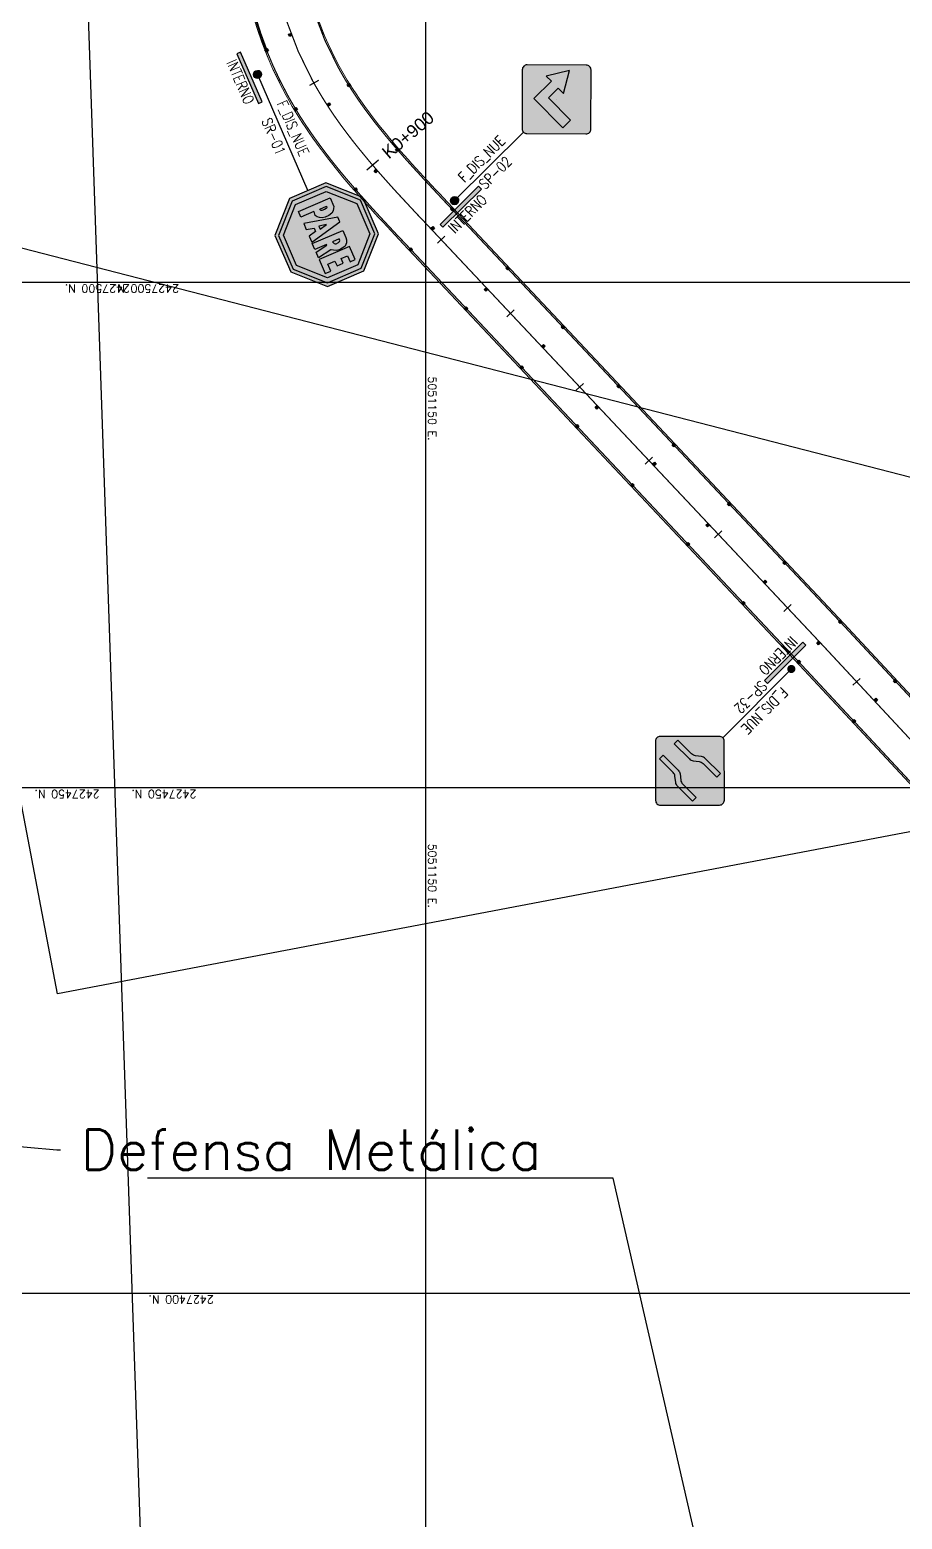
# Model space of a CAD drawing. Header units: metres. Extents: x 5050567 to 5051779, y 2427177 to 2427777.
# Drawn here: x 5051110.8 to 5051197.1, y 2427377.6 to 2427525 of the extents above; entities that cross this region are included whole.
import ezdxf
from ezdxf import colors
from ezdxf.entities.mleader import LeaderData, LeaderLine
from ezdxf.enums import TextEntityAlignment as Align
from ezdxf.math import Vec2, Vec3

# ---------------------------------------------------------------- set-up
doc = ezdxf.new("R2010")
doc.units = ezdxf.units.M
doc.linetypes.add('LCA (1m - 1m)', pattern=[2, 1, -1])
for name, color, linetype in [('C-ROAD-EJE PROYECTADO', 1, 'Continuous'), ('CVD-ALI-STA-MIN-CD', 7, 'Continuous'), ('GEN-COORD-IMPAR', 8, 'Continuous'), ('GEN-COORD-PAR', 8, 'Continuous'), ('Sen_Vert_Preventivas', 7, 'Continuous'), ('Sen_Vert_Reglamentarias', 7, 'Continuous'), ('SPI-C-ROAD-STAN-MAJR', 7, 'Continuous'), ('TACHAS', 7, 'Continuous')]:
    doc.layers.add(name, color=color, linetype=linetype)
doc.layers.add('SEN_BASE_DEM', color=7, linetype='Continuous', lineweight=13, true_color=0xffffff)
doc.styles.add('CORDENADAS', font='romans.shx')
doc.styles.add('Romans', font='romans.shx', dxfattribs={"height": 2})
doc.styles.get("Standard").update_dxf_attribs({"font": 'simplex.shx'})
doc.styles.add('TEXTO_ACCION_FASE', font='romans.shx', dxfattribs={"width": 0.8})

# ---------------------------------------------------------------- blocks, each defined once
blk = doc.blocks.new('THA')
at = {"layer": 'TACHAS'}
h = blk.add_hatch(color=50, dxfattribs=at)
h.paths.add_polyline_path([(-0.12, 0.11), (-0.12, -0.13), (0.12, -0.13), (0.12, 0.11), (0.04, 0.1), (0.04, -0.1), (-0.04, -0.1), (-0.04, 0.1)])
h.paths.add_polyline_path([(-0.04, 0.09), (-0.04, -0.01), (-0.11, -0.01), (-0.11, 0.1)], flags=16)
h.paths.add_polyline_path([(0.04, 0.09), (0.11, 0.1), (0.11, -0.01), (0.04, 0)], flags=16)
h.paths.add_polyline_path([(-0.04, -0.01), (-0.04, -0.09), (-0.11, -0.12), (-0.11, -0.01)], flags=16)
h.paths.add_polyline_path([(0.04, 0), (0.11, -0.01), (0.11, -0.12), (0.04, -0.09)], flags=16)
for color, points in [(50, [(0.04, 0.1), (0.12, 0.11), (-0.12, 0.11), (-0.04, 0.1)]), (40, [(-0.11, -0.01), (-0.04, -0.01), (-0.04, 0.09), (-0.11, 0.1)]), (40, [(0.04, 0.09), (0.04, 0), (0.04, 0), (0.11, -0.01), (0.11, 0.1)]), (40, [(-0.04, -0.01), (-0.11, -0.01), (-0.11, -0.12), (-0.04, -0.09)]), (40, [(0.04, 0), (0.04, -0.09), (0.11, -0.12), (0.11, -0.01)])]:
    blk.add_hatch(color=color, dxfattribs=at).paths.add_polyline_path(points)
blk.add_hatch(color=50, dxfattribs=at).paths.add_polyline_path([(-0.04, 0.1), (-0.04, -0.1), (0.04, -0.1), (0.04, 0.1)], flags=17)
at = {"layer": 'TACHAS', "color": 7, "lineweight": 0, "ltscale": 10}
blk.add_line((0.04, 0), (0.04, 0), dxfattribs=at)
at = {"layer": 'TACHAS', "color": 7, "true_color": 0xffffff}
blk.add_lwpolyline([(0.12, -0.13), (-0.12, -0.13), (-0.12, 0.11), (0.12, 0.11)], close=True, dxfattribs=at)
at = {"layer": 'TACHAS', "color": 18, "lineweight": 0, "true_color": 0x000000, "const_width": 0.0004}
for points in [[(-0.12, -0.13), (0.12, -0.13), (0.12, 0.11), (-0.12, 0.11)], [(0.04, 0.1), (-0.04, 0.1), (-0.04, -0.1), (0.04, -0.1)], [(0.04, -0.09), (0.11, -0.12), (0.11, -0.01), (0.04, 0)]]:
    blk.add_lwpolyline(points, close=True, dxfattribs=at)
for points in [[(-0.12, 0.11), (-0.04, 0.1)], [(-0.04, 0.09), (-0.04, -0.01), (-0.11, -0.01)], [(0.12, 0.11), (0.04, 0.1)], [(0.11, -0.01), (0.11, 0.1), (0.04, 0.09), (0.04, 0), (0.11, -0.01)], [(-0.12, -0.13), (-0.04, -0.1)], [(-0.11, -0.12), (-0.11, -0.01), (-0.04, -0.01), (-0.04, -0.09)], [(-0.11, -0.12), (-0.04, -0.09)], [(0.12, -0.13), (0.04, -0.1)]]:
    blk.add_lwpolyline(points, dxfattribs=at)
at = {"layer": 'TACHAS', "color": 18, "lineweight": 0, "true_color": 0x000000}
blk.add_lwpolyline([(-0.11, 0.1, 0.0004, 0.0004, 0), (-0.04, 0.09, 0.000182, 0.000182, 0)], format="xyseb", dxfattribs=at)
blk = doc.blocks.new('th-')
at = {"layer": 'TACHAS', "true_color": 0xffffff}
h = blk.add_hatch(color=7, dxfattribs=at)
h.dxf.hatch_style = 1
h.paths.add_polyline_path([(0, -0.12), (-0.24, -0.12), (-0.24, 0.12), (0, 0.12)])
at = {"layer": 'TACHAS'}
for points in [[(-0.01, 0.11), (-0.08, 0.1), (-0.08, 0.01), (-0.07, 0.01), (-0.01, 0)], [(-0.01, 0), (-0.08, 0.01), (-0.08, -0.08), (-0.01, -0.11)]]:
    blk.add_hatch(color=1, dxfattribs=at).paths.add_polyline_path(points)
at = {"layer": 'TACHAS', "color": 7, "lineweight": 0, "ltscale": 10}
blk.add_line((-0.08, 0.01), (-0.07, 0.01), dxfattribs=at)
at = {"layer": 'TACHAS', "color": 18, "lineweight": 30, "true_color": 0x000000}
blk.add_lwpolyline([(0, -0.12), (-0.24, -0.12), (-0.24, 0.12), (0, 0.12)], close=True, dxfattribs=at)
at = {"layer": 'TACHAS', "color": 18, "lineweight": 5, "true_color": 0x000000, "const_width": 0.0004}
for points in [[(-0.24, -0.12), (0, -0.12), (0, 0.12), (-0.24, 0.12)], [(-0.08, 0.11), (-0.15, 0.11), (-0.15, -0.08), (-0.08, -0.08)], [(-0.08, -0.08), (-0.01, -0.11), (-0.01, 0), (-0.08, 0.01)]]:
    blk.add_lwpolyline(points, close=True, dxfattribs=at)
at = {"layer": 'TACHAS', "color": 18, "lineweight": 5, "true_color": 0x000000}
for points, const_width in [([(-0.24, 0.12), (-0.15, 0.11)], 0.0004), ([(-0.23, 0.11), (-0.23, 0)], 0.000182), ([(-0.16, 0.1), (-0.16, 0), (-0.23, 0)], 0.0004), ([(0, 0.12), (-0.08, 0.11)], 0.0004), ([(-0.01, 0), (-0.01, 0.11), (-0.08, 0.1), (-0.08, 0.01), (-0.01, 0)], 0.0004), ([(-0.23, -0.11), (-0.23, 0), (-0.16, 0), (-0.16, -0.08)], 0.0004), ([(-0.23, -0.11), (-0.16, -0.08)], 0.0004), ([(0, -0.12), (-0.08, -0.08)], 0.0004)]:
    blk.add_lwpolyline(points, dxfattribs=dict(at, const_width=const_width))
for points in [[(-0.23, 0.11, 0.0004, 0.0004, 0), (-0.16, 0.1, 0.000182, 0.000182, 0)], [(-0.24, -0.12, 0.0004, 0.0004, 0), (-0.15, -0.08, 0.000182, 0.000182, 0)]]:
    blk.add_lwpolyline(points, format="xyseb", dxfattribs=at)
blk = doc.blocks.new('*U84')
h = blk.add_hatch(color=40)
edge = h.paths.add_edge_path()
edge.add_line((18.19, -5.59), (23.35, -0.42))
edge.add_arc((22.92, 0), 0.6, 315, 405)
edge.add_line((23.35, 0.42), (18.19, 5.59))
edge.add_arc((17.76, 5.16), 0.6, 45, 135)
edge.add_line((17.34, 5.59), (12.18, 0.42))
edge.add_arc((12.6, 0), 0.6, 135, 225)
edge.add_line((12.18, -0.42), (17.34, -5.59))
edge.add_arc((17.76, -5.16), 0.6, 225, 315)
at = {"true_color": 0x000000}
h = blk.add_hatch(color=18, dxfattribs=at)
edge = h.paths.add_edge_path()
edge.add_line((18.08, -5.48), (23.24, -0.32))
edge.add_arc((22.92, 0), 0.45, 315, 405)
edge.add_line((23.24, 0.32), (18.08, 5.48))
edge.add_arc((17.76, 5.16), 0.45, 45, 135)
edge.add_line((17.44, 5.48), (12.28, 0.32))
edge.add_arc((12.6, 0), 0.45, 135, 225)
edge.add_line((12.28, -0.32), (17.44, -5.48))
edge.add_arc((17.76, -5.16), 0.45, 225, 315)
edge = h.paths.add_edge_path(flags=16)
edge.add_line((17.97, -5.37), (23.14, -0.21))
edge.add_arc((22.92, 0), 0.3, 315, 405)
edge.add_line((23.14, 0.21), (17.97, 5.37))
edge.add_arc((17.76, 5.16), 0.3, 45, 135)
edge.add_line((17.55, 5.37), (12.39, 0.21))
edge.add_arc((12.6, 0), 0.3, 135, 225)
edge.add_line((12.39, -0.21), (17.55, -5.37))
edge.add_arc((17.76, -5.16), 0.3, 225, 315)
blk.add_hatch(color=18, dxfattribs=at).paths.add_polyline_path([(21.39, 1.41), (18.9, 2.94), (18.9, 2.05), (15.86, 2.05), (15.86, -3.04), (17.18, -3.04), (17.18, 0.85), (18.9, 0.85), (18.9, -0.08)])
h = blk.add_hatch(color=250)
edge = h.paths.add_edge_path()
edge.add_ellipse((0, 0), major_axis=(-0.358, 0.358), ratio=1, start_angle=225, end_angle=225)
blk.add_hatch(color=250).paths.add_polyline_path([(3.35, -0.83), (-3.35, -0.83), (-3.35, -1.33), (3.35, -1.33)])
at = {"color": 18, "true_color": 0x000000}
blk.add_line((17.76, 0), (17.76, 0), dxfattribs=at)
at = {"color": 18, "linetype": 'Continuous', "lineweight": -3, "true_color": 0x000000}
blk.add_lwpolyline([(17.34, -5.59, 0.414214), (18.19, -5.59), (23.35, -0.42, 0.414214), (23.35, 0.42), (18.19, 5.59, 0.414214), (17.34, 5.59), (12.18, 0.42, 0.414214), (12.18, -0.42)], format="xyb", close=True, dxfattribs=at)
at = {"color": 18, "true_color": 0x000000}
blk.add_lwpolyline([(21.39, 1.41), (18.9, 2.94), (18.9, 2.05), (15.86, 2.05), (15.86, -3.04), (17.18, -3.04), (17.18, 0.85), (18.9, 0.85), (18.9, -0.08)], close=True, dxfattribs=at)
at = {"color": 250}
blk.add_lwpolyline([(-3.35, -0.83), (-3.35, -1.33), (3.35, -1.33), (3.35, -0.83)], close=True, dxfattribs=at)
blk.add_lwpolyline([(0, 0), (12, 0)], dxfattribs=at)
blk.add_ellipse((0, 0), major_axis=(-0.358, 0.358), ratio=1, start_param=3.926991, end_param=10.210176, dxfattribs=at)
at = {"style": 'TEXTO_ACCION_FASE', "width": 0.8}
blk.add_text('SP-02', height=1.3, dxfattribs=at).set_placement((6, -1.1), align=Align.MIDDLE_CENTER)
for tag, p in [('FASE_ACCION', (6, 1.3)), ('INTERNO', (0, -2.3))]:
    blk.add_attdef(tag, text='', height=1.3, dxfattribs=at).set_placement(p, align=Align.MIDDLE_CENTER)
blk = doc.blocks.new('*U98')
h = blk.add_hatch(color=40)
edge = h.paths.add_edge_path()
edge.add_line((18.19, -5.59), (23.35, -0.42))
edge.add_arc((22.92, 0), 0.6, 315, 405)
edge.add_line((23.35, 0.42), (18.19, 5.59))
edge.add_arc((17.76, 5.16), 0.6, 45, 135)
edge.add_line((17.34, 5.59), (12.18, 0.42))
edge.add_arc((12.6, 0), 0.6, 135, 225)
edge.add_line((12.18, -0.42), (17.34, -5.59))
edge.add_arc((17.76, -5.16), 0.6, 225, 315)
h = blk.add_hatch(color=40)
edge = h.paths.add_edge_path()
edge.add_line((18.19, -5.59), (23.35, -0.42))
edge.add_arc((22.92, 0), 0.6, 315, 405)
edge.add_line((23.35, 0.42), (18.19, 5.59))
edge.add_arc((17.76, 5.16), 0.6, 45, 135)
edge.add_line((17.34, 5.59), (12.18, 0.42))
edge.add_arc((12.6, 0), 0.6, 135, 225)
edge.add_line((12.18, -0.42), (17.34, -5.59))
edge.add_arc((17.76, -5.16), 0.6, 225, 315)
h = blk.add_hatch(color=250)
edge = h.paths.add_edge_path()
edge.add_line((18.08, -5.48), (23.24, -0.32))
edge.add_arc((22.92, 0), 0.45, 315, 405)
edge.add_line((23.24, 0.32), (18.08, 5.48))
edge.add_arc((17.76, 5.16), 0.45, 45, 135)
edge.add_line((17.44, 5.48), (12.28, 0.32))
edge.add_arc((12.6, 0), 0.45, 135, 225)
edge.add_line((12.28, -0.32), (17.44, -5.48))
edge.add_arc((17.76, -5.16), 0.45, 225, 315)
edge = h.paths.add_edge_path(flags=16)
edge.add_line((17.97, -5.37), (23.14, -0.21))
edge.add_arc((22.92, 0), 0.3, 315, 405)
edge.add_line((23.14, 0.21), (17.97, 5.37))
edge.add_arc((17.76, 5.16), 0.3, 45, 135)
edge.add_line((17.55, 5.37), (12.39, 0.21))
edge.add_arc((12.6, 0), 0.3, 135, 225)
edge.add_line((12.39, -0.21), (17.55, -5.37))
edge.add_arc((17.76, -5.16), 0.3, 225, 315)
h = blk.add_hatch(color=250)
edge = h.paths.add_edge_path()
edge.add_line((18.08, -5.48), (23.24, -0.32))
edge.add_arc((22.92, 0), 0.45, 315, 405)
edge.add_line((23.24, 0.32), (18.08, 5.48))
edge.add_arc((17.76, 5.16), 0.45, 45, 135)
edge.add_line((17.44, 5.48), (12.28, 0.32))
edge.add_arc((12.6, 0), 0.45, 135, 225)
edge.add_line((12.28, -0.32), (17.44, -5.48))
edge.add_arc((17.76, -5.16), 0.45, 225, 315)
edge = h.paths.add_edge_path(flags=16)
edge.add_line((17.97, -5.37), (23.14, -0.21))
edge.add_arc((22.92, 0), 0.3, 315, 405)
edge.add_line((23.14, 0.21), (17.97, 5.37))
edge.add_arc((17.76, 5.16), 0.3, 45, 135)
edge.add_line((17.55, 5.37), (12.39, 0.21))
edge.add_arc((12.6, 0), 0.3, 135, 225)
edge.add_line((12.39, -0.21), (17.55, -5.37))
edge.add_arc((17.76, -5.16), 0.3, 225, 315)
at = {"true_color": 0x000000}
h = blk.add_hatch(color=18, dxfattribs=at)
edge = h.paths.add_edge_path()
edge.add_line((16.78, -3.7), (16.78, -1.07))
edge.add_arc((15.98, -1.07), 0.8, 0, 37.5686)
edge.add_line((16.61, -0.58), (16.14, 0.02))
edge.add_arc((16.78, 0.51), 0.8, 180, 217.5686, ccw=False)
edge.add_line((15.98, 0.51), (15.98, 2.9))
edge.add_line((15.98, 2.9), (15.34, 2.9))
edge.add_line((15.34, 2.9), (15.34, 0.27))
edge.add_arc((16.14, 0.27), 0.8, 180, 217.5686)
edge.add_line((15.5, -0.22), (15.97, -0.82))
edge.add_arc((15.34, -1.31), 0.8, 0, 37.5686, ccw=False)
edge.add_line((16.14, -1.31), (16.14, -3.7))
edge.add_line((16.14, -3.7), (16.78, -3.7))
edge = h.paths.add_edge_path()
edge.add_line((18.75, -3.7), (18.75, -1.07))
edge.add_arc((19.55, -1.07), 0.8, 142.4314, 180, ccw=False)
edge.add_line((18.91, -0.58), (19.38, 0.02))
edge.add_arc((18.75, 0.51), 0.8, 322.4314, 360)
edge.add_line((19.55, 0.51), (19.55, 2.9))
edge.add_line((19.55, 2.9), (20.19, 2.9))
edge.add_line((20.19, 2.9), (20.19, 0.27))
edge.add_arc((19.39, 0.27), 0.8, -37.5686, 0, ccw=False)
edge.add_line((20.02, -0.22), (19.55, -0.82))
edge.add_arc((20.19, -1.31), 0.8, 142.4314, 180)
edge.add_line((19.39, -1.31), (19.39, -3.7))
edge.add_line((19.39, -3.7), (18.75, -3.7))
h = blk.add_hatch(color=18, dxfattribs=at)
edge = h.paths.add_edge_path()
edge.add_line((16.78, -3.7), (16.78, -1.07))
edge.add_arc((15.98, -1.07), 0.8, 360, 397.5686)
edge.add_line((16.61, -0.58), (16.14, 0.02))
edge.add_arc((16.78, 0.51), 0.8, 180, 217.5686, ccw=False)
edge.add_line((15.98, 0.51), (15.98, 2.9))
edge.add_line((15.98, 2.9), (15.34, 2.9))
edge.add_line((15.34, 2.9), (15.34, 0.27))
edge.add_arc((16.14, 0.27), 0.8, 180, 217.5686)
edge.add_line((15.5, -0.22), (15.97, -0.82))
edge.add_arc((15.34, -1.31), 0.8, 0, 37.5686, ccw=False)
edge.add_line((16.14, -1.31), (16.14, -3.7))
edge.add_line((16.14, -3.7), (16.78, -3.7))
edge = h.paths.add_edge_path()
edge.add_line((18.75, -3.7), (18.75, -1.07))
edge.add_arc((19.55, -1.07), 0.8, 142.4314, 180, ccw=False)
edge.add_line((18.91, -0.58), (19.38, 0.02))
edge.add_arc((18.75, 0.51), 0.8, 322.4314, 360)
edge.add_line((19.55, 0.51), (19.55, 2.9))
edge.add_line((19.55, 2.9), (20.19, 2.9))
edge.add_line((20.19, 2.9), (20.19, 0.27))
edge.add_arc((19.39, 0.27), 0.8, -37.5686, 0, ccw=False)
edge.add_line((20.02, -0.22), (19.55, -0.82))
edge.add_arc((20.19, -1.31), 0.8, 142.4314, 180)
edge.add_line((19.39, -1.31), (19.39, -3.7))
edge.add_line((19.39, -3.7), (18.75, -3.7))
blk.add_hatch(color=250).paths.add_polyline_path([(3.35, -0.83), (-3.35, -0.83), (-3.35, -1.33), (3.35, -1.33)])
at = {"color": 18, "linetype": 'Continuous', "lineweight": -3, "true_color": 0x000000}
blk.add_lwpolyline([(17.34, -5.59, 0.414214), (18.19, -5.59), (23.35, -0.42, 0.414214), (23.35, 0.42), (18.19, 5.59, 0.414214), (17.34, 5.59), (12.18, 0.42, 0.414214), (12.18, -0.42)], format="xyb", close=True, dxfattribs=at)
blk.add_lwpolyline([(17.34, -5.59, 0.414214), (18.19, -5.59), (23.35, -0.42, 0.414214), (23.35, 0.42), (18.19, 5.59, 0.414214), (17.34, 5.59), (12.18, 0.42, 0.414214), (12.18, -0.42)], format="xyb", close=True, dxfattribs=at)
at = {"color": 18, "true_color": 0x000000}
for points in [[(16.78, -3.7), (16.78, -1.07, 0.165408), (16.61, -0.58), (16.14, 0.02, -0.165408), (15.98, 0.51), (15.98, 2.9), (15.34, 2.9), (15.34, 0.27, 0.165408), (15.5, -0.22), (15.97, -0.82, -0.165408), (16.14, -1.31), (16.14, -3.7)], [(16.78, -3.7), (16.78, -1.07, 0.165408), (16.61, -0.58), (16.14, 0.02, -0.165408), (15.98, 0.51), (15.98, 2.9), (15.34, 2.9), (15.34, 0.27, 0.165408), (15.5, -0.22), (15.97, -0.82, -0.165408), (16.14, -1.31), (16.14, -3.7)], [(18.75, -3.7), (18.75, -1.07, -0.165408), (18.91, -0.58), (19.38, 0.02, 0.165408), (19.55, 0.51), (19.55, 2.9), (20.19, 2.9), (20.19, 0.27, -0.165408), (20.02, -0.22), (19.55, -0.82, 0.165408), (19.39, -1.31), (19.39, -3.7)], [(18.75, -3.7), (18.75, -1.07, -0.165408), (18.91, -0.58), (19.38, 0.02, 0.165408), (19.55, 0.51), (19.55, 2.9), (20.19, 2.9), (20.19, 0.27, -0.165408), (20.02, -0.22), (19.55, -0.82, 0.165408), (19.39, -1.31), (19.39, -3.7)]]:
    blk.add_lwpolyline(points, format="xyb", close=True, dxfattribs=at)
at = {"color": 250, "const_width": 0.5}
blk.add_lwpolyline([(0.25, 0, 1), (-0.25, 0, 1)], format="xyb", close=True, dxfattribs=at)
at = {"color": 250}
for points in [[(-3.35, -0.83), (-3.35, -1.33), (3.35, -1.33), (3.35, -0.83)], [(0, 0), (12, 0)]]:
    blk.add_lwpolyline(points, close=True, dxfattribs=at)
at = {"style": 'TEXTO_ACCION_FASE', "width": 0.8}
blk.add_text('SP-32', height=1.3, dxfattribs=at).set_placement((6, -1.1), align=Align.MIDDLE_CENTER)
for tag, p in [('FASE_ACCION', (6, 1.3)), ('INTERNO', (0, -2.3))]:
    blk.add_attdef(tag, text='', height=1.3, dxfattribs=at).set_placement(p, align=Align.MIDDLE_CENTER)
blk = doc.blocks.new('*U105')
for color, points in [(1, [(15.67, 2.45), (15.67, -2.45), (19.13, -5.91), (24.03, -5.91), (27.49, -2.45), (27.49, 2.45), (24.03, 5.91), (19.13, 5.91)]), (250, [(3.35, -0.83), (-3.35, -0.83), (-3.35, -1.33), (3.35, -1.33)])]:
    blk.add_hatch(color=color).paths.add_polyline_path(points)
at = {"true_color": 0xffffff}
h = blk.add_hatch(color=7, dxfattribs=at)
h.dxf.hatch_style = 1
h.paths.add_polyline_path([(16.07, 2.28), (16.07, -2.28), (19.3, -5.51), (23.86, -5.51), (27.08, -2.28), (27.08, 2.28), (23.86, 5.51), (19.3, 5.51)])
h.paths.add_polyline_path([(19.53, 4.94), (16.64, 2.05), (16.64, -2.05), (19.53, -4.94), (23.62, -4.94), (26.52, -2.05), (26.52, 2.05), (23.62, 4.94)], flags=16)
h.paths.add_polyline_path([(22.67, 1.21), (22.89, 1.21), (23.33, 0.87), (22.67, 0.05)], flags=0)
h = blk.add_hatch(color=7, dxfattribs=at)
h.dxf.hatch_style = 1
h.paths.add_polyline_path([(18.33, 1.36), (18.38, 1.36), (18.54, 1.31), (18.6, 1.21), (18.64, 0.99), (18.62, 0.64), (18.58, 0.54), (18.49, 0.48), (18.44, 0.47), (18.33, 0.47)], flags=16)
h.paths.add_polyline_path([(17.55, 2.18), (18.72, 2.18), (18.95, 2.03), (19.17, 1.9), (19.38, 1.64), (19.5, 1.2), (19.52, 0.66), (19.44, 0.29), (19.3, 0.03), (19.1, -0.2), (18.85, -0.37), (18.5, -0.33), (18.33, -0.34), (18.33, -2.07), (17.55, -2.07)])
h.paths.add_polyline_path([(20.41, 0.48), (20.22, -0.49), (20.65, -0.47)], flags=16)
h.paths.add_polyline_path([(20.13, 2.14), (19.19, -2.07), (19.97, -2.07), (20.21, -1.12), (20.66, -1.12), (20.87, -2.07), (21.68, -2.07), (20.75, 2.1)])
h.paths.add_polyline_path([(22.67, 1.21), (22.67, 0.32), (22.72, 0.32), (22.94, 0.39), (23.03, 0.5), (23.08, 0.64), (23.05, 0.93), (22.99, 1.13), (22.89, 1.21)], flags=16)
h.paths.add_polyline_path([(22.83, 2.03), (23.13, 2), (23.47, 1.86), (23.77, 1.53), (23.89, 1.09), (23.93, 0.69), (23.83, 0.31), (23.68, -0.01), (23.52, -0.26), (23.5, -0.27), (23.8, -2.07), (23.05, -2.07), (22.77, -0.5), (22.68, -0.5), (22.68, -2.07), (21.88, -2.07), (21.88, 2.03)])
h.paths.add_polyline_path([(25.81, 2.01), (24.05, 2.01), (24.05, -2.07), (25.93, -2.07), (25.93, -1.32), (24.98, -1.32), (24.98, -0.36), (25.62, -0.36), (25.62, 0.47), (24.99, 0.47), (24.99, 1.32), (25.81, 1.32)])
h = blk.add_hatch(color=250)
edge = h.paths.add_edge_path()
edge.add_ellipse((0, 0), major_axis=(-0.358, 0.358), ratio=1, start_angle=225, end_angle=225)
at = {"color": 1}
for points in [[(24.03, 5.91), (19.13, 5.91), (15.67, 2.45), (15.67, -2.45), (19.13, -5.91), (24.03, -5.91), (27.49, -2.45), (27.49, 2.45)], [(23.86, 5.51), (19.3, 5.51), (16.07, 2.28), (16.07, -2.28), (19.3, -5.51), (23.86, -5.51), (27.08, -2.28), (27.08, 2.28)], [(23.62, 4.94), (26.52, 2.05), (26.52, -2.05), (23.62, -4.94), (19.53, -4.94), (16.64, -2.05), (16.64, 2.05), (19.53, 4.94)]]:
    blk.add_lwpolyline(points, close=True, dxfattribs=at)
at = {"color": 7, "true_color": 0xffffff}
for points in [[(17.55, 2.18), (18.72, 2.18), (18.95, 2.03), (19.17, 1.9), (19.38, 1.64), (19.5, 1.2), (19.52, 0.66), (19.44, 0.29), (19.3, 0.03), (19.1, -0.2), (18.85, -0.37), (18.5, -0.33), (18.33, -0.34), (18.33, -2.07), (17.55, -2.07)], [(20.13, 2.14), (19.19, -2.07), (19.97, -2.07), (20.21, -1.12), (20.66, -1.12), (20.87, -2.07), (21.68, -2.07), (20.75, 2.1)], [(22.83, 2.03), (23.13, 2), (23.47, 1.86), (23.77, 1.53), (23.89, 1.09), (23.93, 0.69), (23.83, 0.31), (23.68, -0.01), (23.52, -0.26), (23.5, -0.27), (23.8, -2.07), (23.05, -2.07), (22.77, -0.5), (22.68, -0.5), (22.68, -2.07), (21.88, -2.07), (21.88, 2.03)], [(25.81, 2.01), (24.05, 2.01), (24.05, -2.07), (25.93, -2.07), (25.93, -1.32), (24.98, -1.32), (24.98, -0.36), (25.62, -0.36), (25.62, 0.47), (24.99, 0.47), (24.99, 1.32), (25.81, 1.32)], [(18.33, 1.36), (18.38, 1.36), (18.54, 1.31), (18.6, 1.21), (18.64, 0.99), (18.62, 0.64), (18.58, 0.54), (18.49, 0.48), (18.44, 0.47), (18.33, 0.47)], [(20.41, 0.48), (20.22, -0.49), (20.65, -0.47)], [(22.67, 1.21), (22.67, 0.32), (22.72, 0.32), (22.94, 0.39), (23.03, 0.5), (23.08, 0.64), (23.05, 0.93), (22.99, 1.13), (22.89, 1.21)]]:
    blk.add_lwpolyline(points, close=True, dxfattribs=at)
at = {"color": 250}
blk.add_lwpolyline([(-3.35, -0.83), (-3.35, -1.33), (3.35, -1.33), (3.35, -0.83)], close=True, dxfattribs=at)
blk.add_lwpolyline([(0, 0), (15.67, 0)], dxfattribs=at)
blk.add_ellipse((0, 0), major_axis=(-0.358, 0.358), ratio=1, start_param=3.926991, end_param=10.210176, dxfattribs=at)
at = {"style": 'TEXTO_ACCION_FASE', "width": 0.8}
blk.add_text('SR-01', height=1.3, dxfattribs=at).set_placement((7.84, -1.2), align=Align.MIDDLE_CENTER)
for tag, p in [('FASE_ACCION', (7.84, 1.4)), ('INTERNO', (0, -2.3))]:
    blk.add_attdef(tag, text='', height=1.3, dxfattribs=at).set_placement(p, align=Align.MIDDLE_CENTER)
blk = doc.blocks.new('AeccTickLine')
blk.add_line((0, -0.5), (0, 0.5))

msp = doc.modelspace()

# ---------------------------------------------------------------- linework, layer by layer
at = {"layer": 'C-ROAD-EJE PROYECTADO', "color": 30, "linetype": 'Continuous', "lineweight": -3, "const_width": 0.05, "flags": 128}
for points in [[(5051214.52, 2427432.49), (5051186.96, 2427462.12), (5051147.77, 2427503.79), (5051147.37, 2427504.22), (5051146.97, 2427504.64), (5051146.57, 2427505.07), (5051146.17, 2427505.5), (5051145.77, 2427505.93), (5051145.37, 2427506.36), (5051144.97, 2427506.79), (5051144.57, 2427507.23), (5051144.17, 2427507.67), (5051143.78, 2427508.12), (5051143.38, 2427508.56), (5051142.99, 2427509.01), (5051142.59, 2427509.47), (5051142.2, 2427509.93), (5051141.81, 2427510.39), (5051141.43, 2427510.85), (5051141.04, 2427511.32), (5051140.66, 2427511.8), (5051140.29, 2427512.28), (5051139.92, 2427512.77), (5051139.55, 2427513.26), (5051139.19, 2427513.75), (5051138.83, 2427514.25), (5051138.47, 2427514.76), (5051138.13, 2427515.27), (5051137.78, 2427515.79), (5051137.45, 2427516.31), (5051137.12, 2427516.85), (5051136.8, 2427517.38), (5051136.48, 2427517.92), (5051136.18, 2427518.47, -0.303682), (5051139.96, 2427561.12)], [(5051218.58, 2427436.94), (5051191.34, 2427466.22), (5051152.14, 2427507.9), (5051151.74, 2427508.33), (5051151.35, 2427508.75), (5051150.95, 2427509.17), (5051150.56, 2427509.59), (5051150.17, 2427510.01), (5051149.78, 2427510.43), (5051149.4, 2427510.85), (5051149.01, 2427511.27), (5051148.63, 2427511.69), (5051148.25, 2427512.11), (5051147.88, 2427512.53), (5051147.51, 2427512.95), (5051147.14, 2427513.38), (5051146.78, 2427513.8), (5051146.42, 2427514.23), (5051146.07, 2427514.66), (5051145.72, 2427515.09), (5051145.37, 2427515.52), (5051145.03, 2427515.96), (5051144.7, 2427516.39), (5051144.37, 2427516.83), (5051144.04, 2427517.27), (5051143.73, 2427517.71), (5051143.42, 2427518.16), (5051143.11, 2427518.61), (5051142.81, 2427519.06), (5051142.52, 2427519.51), (5051142.24, 2427519.97), (5051141.97, 2427520.43), (5051141.7, 2427520.89), (5051141.44, 2427521.36, -0.30362), (5051144.63, 2427557.36)]]:
    msp.add_lwpolyline(points, format="xyb", dxfattribs=at)
at = {"layer": 'GEN-COORD-IMPAR', "linetype": 'Continuous'}
for p, q in [((5051150, 2427231.24), (5051150, 2427664.98)), ((5051117.56, 2427500), (5051287.94, 2427500)), ((5051119.28, 2427450), (5051289.65, 2427450)), ((5051120.99, 2427400), (5051291.37, 2427400))]:
    msp.add_line(p, q, dxfattribs=at)
msp.add_lwpolyline([(5051126.81, 2427230.45), (5051111.95, 2427663.68), (5051282.13, 2427669.51), (5051296.98, 2427236.28)], close=True, dxfattribs=at)
at = {"layer": 'GEN-COORD-PAR', "linetype": 'Continuous'}
for p, q in [((5051150, 2427436.51), (5051150, 2427609.84)), ((5050855.7, 2427500), (5051123.15, 2427500)), ((5051100.2, 2427500), (5051483.78, 2427500)), ((5051150, 2427317.22), (5051150, 2427493.07)), ((5050842.8, 2427450), (5051290.48, 2427450)), ((5051109.71, 2427450), (5051220.9, 2427450)), ((5050829.89, 2427400), (5051277.58, 2427400))]:
    msp.add_line(p, q, dxfattribs=at)
for points in [[(5051081.78, 2427596.86), (5051507.63, 2427677.86), (5051539.44, 2427510.59), (5051113.6, 2427429.59)], [(5050872.4, 2427564.71), (5051292.13, 2427456.39), (5051249.58, 2427291.52), (5050829.85, 2427399.84)]]:
    msp.add_lwpolyline(points, close=True, dxfattribs=at)
at = {"layer": 'SEN_BASE_DEM'}
for points in [[(5051139.96, 2427561.12, 0.303682), (5051136.18, 2427518.47), (5051136.48, 2427517.92), (5051136.8, 2427517.38), (5051137.12, 2427516.85), (5051137.45, 2427516.31), (5051137.78, 2427515.79), (5051138.13, 2427515.27), (5051138.47, 2427514.76), (5051138.83, 2427514.25), (5051139.19, 2427513.75), (5051139.55, 2427513.26), (5051139.92, 2427512.77), (5051140.29, 2427512.28), (5051140.66, 2427511.8), (5051141.04, 2427511.32), (5051141.43, 2427510.85), (5051141.81, 2427510.39), (5051142.2, 2427509.93), (5051142.59, 2427509.47), (5051142.99, 2427509.01), (5051143.38, 2427508.56), (5051143.78, 2427508.12), (5051144.17, 2427507.67), (5051144.57, 2427507.23), (5051144.97, 2427506.79), (5051145.37, 2427506.36), (5051145.77, 2427505.93), (5051146.17, 2427505.5), (5051146.57, 2427505.07), (5051146.97, 2427504.64), (5051147.37, 2427504.22), (5051147.77, 2427503.79), (5051186.96, 2427462.12), (5051214.52, 2427432.49, 0.018235)], [(5051218.58, 2427436.94), (5051191.34, 2427466.22), (5051152.14, 2427507.9), (5051151.74, 2427508.33), (5051151.35, 2427508.75), (5051150.95, 2427509.17), (5051150.56, 2427509.59), (5051150.17, 2427510.01), (5051149.78, 2427510.43), (5051149.4, 2427510.85), (5051149.01, 2427511.27), (5051148.63, 2427511.69), (5051148.25, 2427512.11), (5051147.88, 2427512.53), (5051147.51, 2427512.95), (5051147.14, 2427513.38), (5051146.78, 2427513.8), (5051146.42, 2427514.23), (5051146.07, 2427514.66), (5051145.72, 2427515.09), (5051145.37, 2427515.52), (5051145.03, 2427515.96), (5051144.7, 2427516.39), (5051144.37, 2427516.83), (5051144.04, 2427517.27), (5051143.73, 2427517.71), (5051143.42, 2427518.16), (5051143.11, 2427518.61), (5051142.81, 2427519.06), (5051142.52, 2427519.51), (5051142.24, 2427519.97), (5051141.97, 2427520.43), (5051141.7, 2427520.89), (5051141.44, 2427521.36, -0.30362), (5051144.63, 2427557.36)]]:
    msp.add_lwpolyline(points, format="xyb", dxfattribs=at)
at = {"layer": 'SEN_BASE_DEM', "color": 40, "linetype": 'Continuous', "const_width": 0.12, "flags": 128}
msp.add_lwpolyline([(5051207.29, 2427444.67), (5051189.15, 2427464.17), (5051149.96, 2427505.85), (5051149.56, 2427506.27), (5051149.16, 2427506.69), (5051148.76, 2427507.12), (5051148.37, 2427507.54), (5051147.97, 2427507.97), (5051147.58, 2427508.39), (5051147.18, 2427508.82), (5051146.79, 2427509.25), (5051146.4, 2427509.68), (5051146.02, 2427510.11), (5051145.63, 2427510.55), (5051145.25, 2427510.98), (5051144.87, 2427511.42), (5051144.49, 2427511.86), (5051144.12, 2427512.31), (5051143.75, 2427512.76), (5051143.38, 2427513.21), (5051143.02, 2427513.66), (5051142.66, 2427514.12), (5051142.31, 2427514.58), (5051141.96, 2427515.04), (5051141.61, 2427515.51), (5051141.28, 2427515.98), (5051140.94, 2427516.46), (5051140.62, 2427516.94), (5051140.3, 2427517.43), (5051139.99, 2427517.91), (5051139.68, 2427518.41), (5051139.38, 2427518.91), (5051139.09, 2427519.41), (5051138.81, 2427519.91, -0.303653), (5051142.3, 2427559.24)], format="xyb", dxfattribs=at)
at = {"layer": 'SEN_BASE_DEM', "flags": 128}
for points in [[(5051218.47, 2427436.83, 0.12, 0.12, 0), (5051191.23, 2427466.11, 0.12, 0.12, 0), (5051152.03, 2427507.8, 0.12, 0.12, 0), (5051151.63, 2427508.22, 0.12, 0.12, 0), (5051151.24, 2427508.64, 0.12, 0.12, 0), (5051150.84, 2427509.07, 0.12, 0.12, 0), (5051150.45, 2427509.49, 0.12, 0.12, 0), (5051150.06, 2427509.91, 0.12, 0.12, 0), (5051149.67, 2427510.33, 0.12, 0.12, 0), (5051149.29, 2427510.75, 0.12, 0.12, 0), (5051148.9, 2427511.17, 0.12, 0.12, 0), (5051148.52, 2427511.59, 0.12, 0.12, 0), (5051148.14, 2427512.01, 0.12, 0.12, 0), (5051147.77, 2427512.43, 0.12, 0.12, 0), (5051147.4, 2427512.86, 0.12, 0.12, 0), (5051147.03, 2427513.28, 0.12, 0.12, 0), (5051146.66, 2427513.71, 0.12, 0.12, 0), (5051146.31, 2427514.13, 0.12, 0.12, 0), (5051145.95, 2427514.56, 0.12, 0.12, 0), (5051145.6, 2427515, 0.12, 0.12, 0), (5051145.25, 2427515.43, 0.12, 0.12, 0), (5051144.91, 2427515.86, 0.12, 0.12, 0), (5051144.58, 2427516.3, 0.12, 0.12, 0), (5051144.25, 2427516.74, 0.12, 0.12, 0), (5051143.92, 2427517.18, 0.12, 0.12, 0), (5051143.6, 2427517.63, 0.12, 0.12, 0), (5051143.29, 2427518.08, 0.12, 0.12, 0), (5051142.99, 2427518.53, 0.12, 0.12, 0), (5051142.69, 2427518.98, 0.12, 0.12, 0), (5051142.4, 2427519.43, 0.12, 0.12, 0), (5051142.11, 2427519.89, 0.12, 0.12, 0), (5051141.84, 2427520.35, 0.12, 0.12, 0), (5051141.57, 2427520.82, 0.12, 0.12, 0), (5051141.31, 2427521.29, 0.12, 0.12, -0.30363), (5051144.52, 2427557.45, 0.12, 0.12, 0)], [(5051134.25, 2427522.95, 0.12, 0.12, 0.031732), (5051136.31, 2427518.54, 0.12, 0.12, 0), (5051136.61, 2427518, 0.12, 0.12, 0), (5051136.93, 2427517.46, 0.12, 0.12, 0), (5051137.13, 2427517.13, 0.12, 0.12, 0), (5051137.25, 2427516.92, 0.12, 0.12, 0), (5051137.57, 2427516.39, 0.12, 0.12, 0), (5051137.91, 2427515.87, 0.12, 0.12, 0), (5051138.25, 2427515.36, 0.12, 0.12, 0), (5051138.6, 2427514.84, 0.12, 0.12, 0), (5051138.95, 2427514.34, 0.12, 0.12, 0), (5051139.31, 2427513.84, 0.12, 0.12, 0), (5051139.67, 2427513.35, 0.12, 0.12, 0), (5051140.04, 2427512.86, 0.12, 0.12, 0), (5051140.41, 2427512.37, 0.12, 0.12, 0), (5051140.78, 2427511.89, 0.12, 0.12, 0), (5051141.16, 2427511.42, 0.12, 0.12, 0), (5051141.54, 2427510.95, 0.12, 0.12, 0), (5051141.93, 2427510.48, 0.12, 0.12, 0), (5051142.32, 2427510.02, 0.12, 0.12, 0), (5051142.71, 2427509.57, 0.12, 0.12, 0), (5051143.1, 2427509.11, 0.12, 0.12, 0), (5051143.49, 2427508.66, 0.12, 0.12, 0), (5051143.89, 2427508.22, 0.12, 0.12, 0), (5051144.29, 2427507.77, 0.12, 0.12, 0), (5051144.68, 2427507.33, 0.12, 0.12, 0), (5051145.08, 2427506.9, 0.12, 0.12, 0), (5051145.48, 2427506.46, 0.12, 0.12, 0), (5051145.88, 2427506.03, 0.12, 0.12, 0), (5051146.28, 2427505.6, 0.12, 0.12, 0), (5051146.68, 2427505.17, 0.12, 0.12, 0), (5051147.08, 2427504.74, 0.12, 0.12, 0), (5051147.48, 2427504.32, 0.12, 0.12, 0), (5051147.88, 2427503.9, 0.12, 0.12, 0), (5051187.07, 2427462.22, 0.12, 0.12, 0), (5051205.99, 2427441.88, 0, 0, 0)]]:
    msp.add_lwpolyline(points, format="xyseb", dxfattribs=at)
at = {"layer": 'SEN_BASE_DEM', "linetype": 'LCA (1m - 1m)', "const_width": 0.2, "flags": 128}
msp.add_lwpolyline([(5051134.25, 2427522.95, -0.033582), (5051132.69, 2427527.85)], format="xyb", dxfattribs=at)

# ---------------------------------------------------------------- block references
at = {"layer": 'CVD-ALI-STA-MIN-CD', "color": 7, "linetype": 'Continuous', "lineweight": -3}
for p, rotation in [((5051138.94, 2427519.68), 119.1427124702863), ((5051151.51, 2427504.19), 133.2365924800504), ((5051158.36, 2427496.91), 133.2365924800504), ((5051165.21, 2427489.62), 133.2365924800504), ((5051172.06, 2427482.34), 133.2365924800504), ((5051178.91, 2427475.05), 133.2365924800504), ((5051185.76, 2427467.77), 133.2365924800504), ((5051192.59, 2427460.46), 132.935869880548)]:
    msp.add_blockref('AeccTickLine', p, dxfattribs=dict(at, rotation=rotation))
at = {"layer": 'SEN_BASE_DEM'}
for name, p, rotation in [('THA', (5051136.57, 2427524.44), 110.5770559001924), ('th-', (5051134.34, 2427522.83), 309.6038245263451), ('th-', (5051142.31, 2427519.57), 121.8046438263653), ('th-', (5051137.22, 2427517), 309.6038245263451), ('THA', (5051140.4, 2427517.55), 122.6206957374031), ('th-', (5051147.11, 2427513.18), 130.8736592056438), ('THA', (5051145.05, 2427510.98), 130.8735855784109), ('th-', (5051143.13, 2427509.06), 309.6038245263451), ('th-', (5051152.52, 2427507.29), 133.2365924798891), ('THA', (5051150.67, 2427505.31), 133.2365924798896), ('th-', (5051148.6, 2427503.13), 313.2013199285826), ('th-', (5051158, 2427501.46), 133.2365924798891), ('THA', (5051155.94, 2427499.26), 133.2365924802112), ('th-', (5051154.08, 2427497.3), 313.2365924802118), ('th-', (5051163.48, 2427495.63), 133.2365924798891), ('THA', (5051161.63, 2427493.65), 133.2365924798896), ('th-', (5051159.56, 2427491.47), 313.2365924802118), ('th-', (5051168.96, 2427489.8), 133.2365924798891), ('THA', (5051166.9, 2427487.6), 133.2365924802112), ('th-', (5051165.04, 2427485.64), 313.2365924802118), ('th-', (5051174.44, 2427483.97), 133.2365924798891), ('THA', (5051172.59, 2427482), 133.2365924798896), ('th-', (5051170.52, 2427479.82), 313.2365924802118), ('th-', (5051179.92, 2427478.14), 133.2365924798891), ('THA', (5051177.86, 2427475.95), 133.2365924802112), ('th-', (5051176, 2427473.99), 313.2365924802118), ('th-', (5051185.4, 2427472.32), 133.2365924798891), ('THA', (5051183.55, 2427470.34), 133.2365924798896), ('th-', (5051181.48, 2427468.16), 313.2365924802118), ('th-', (5051190.88, 2427466.49), 133.2365924798891), ('THA', (5051188.82, 2427464.29), 133.2365924802112), ('th-', (5051186.96, 2427462.33), 313.2365924802118), ('th-', (5051196.33, 2427460.63), 132.9358698817457), ('THA', (5051194.48, 2427458.65), 132.9358698813038), ('th-', (5051192.42, 2427456.48), 312.9358698810142)]:
    msp.add_blockref(name, p, dxfattribs=dict(at, rotation=rotation))
at = {"layer": 'Sen_Vert_Preventivas', "xscale": 0.8, "yscale": 0.8, "zscale": 0.8}
for name, p, rotation in [('*U84', (5051152.84, 2427508.06), 44.7852581532502), ('*U98', (5051186.14, 2427461.73), 225.1037842752588)]:
    msp.add_blockref(name, p, dxfattribs=dict(at, rotation=rotation)).add_auto_attribs({'INTERNO': 'INTERNO', 'FASE_ACCION': 'F_DIS_NUE'})
at = {"layer": 'Sen_Vert_Reglamentarias', "xscale": 0.8000000000000002, "yscale": 0.8000000000000002, "zscale": 0.8000000000000002, "rotation": 293.3582090720727}
msp.add_blockref('*U105', (5051133.36, 2427520.54), dxfattribs=at).add_auto_attribs({'INTERNO': 'INTERNO', 'FASE_ACCION': 'F_DIS_NUE'})
at = {"layer": 'SPI-C-ROAD-STAN-MAJR', "color": 7, "linetype": 'Continuous', "lineweight": -3, "xscale": 1.5, "yscale": 1.5, "zscale": 1.5, "rotation": 130.5574262131039}
msp.add_blockref('AeccTickLine', (5051144.75, 2427511.56), dxfattribs=at)

# ---------------------------------------------------------------- texts
at = {"layer": 'GEN-COORD-IMPAR', "style": 'CORDENADAS'}
for s, p in [('2427500 N.', (5051119.16, 2427499.76)), ('2427450 N.', (5051120.88, 2427449.76)), ('2427400 N.', (5051122.59, 2427399.76))]:
    msp.add_text(s, height=0.8, rotation=180, dxfattribs=at).set_placement(p, align=Align.RIGHT)
at = {"layer": 'GEN-COORD-PAR', "style": 'CORDENADAS'}
for s, rotation, p in [('2427500 N.', 180, (5051120.75, 2427499.76)), ('5051150 E.', 270, (5051150.24, 2427490.67))]:
    msp.add_text(s, height=0.8, rotation=rotation, dxfattribs=at).set_placement(p)
for s, rotation, p in [('2427450 N.', 180, (5051111.31, 2427449.76)), ('5051150 E.', 270, (5051150.24, 2427438.11))]:
    msp.add_text(s, height=0.8, rotation=rotation, dxfattribs=at).set_placement(p, align=Align.RIGHT)
at = {"layer": 'SPI-C-ROAD-STAN-MAJR', "color": 7, "linetype": 'Continuous', "lineweight": -3, "insert": (5051145.94, 2427512.58), "char_height": 1.25, "attachment_point": 4, "rotation": 40.5574, "style": 'Romans'}
msp.add_mtext('{\\fArial|b0|i0|c0|p34;K0+900}', dxfattribs=at)

# ---------------------------------------------------------------- leaders
at = {"layer": 'GEN-COORD-PAR', "color": 7}
ml = msp.add_multileader_mtext('Standard', dxfattribs=at)
ml.set_content('Defensa Metálica', color=7)
ml.set_leader_properties()
ml.build(insert=Vec2(0, 0))
ml.multileader.update_dxf_attribs({"text_right_attachment_type": 6, "dogleg_length": 0.36})
ctx = ml.context
ctx.base_point, ctx.plane_origin = Vec3(5051113.88, 2427414.17), Vec3(5051028.52, 2427421.49)
ctx.right_attachment = 6
notes = []
notes.append((ctx, [(0, (1, 1, 0), (5051113.52, 2427414.17), (1, 0), 0.36, [(0, [(5051028.52, 2427421.49)], 0, [])]), (1, (1, 1, 0), (5051168.53, 2427411.37), (-1, 0), 0.36, [(1, [(5051187.97, 2427326.52)], 0, [])])]))
ctx.mtext.insert, ctx.mtext.flow_direction = Vec3(5051115.88, 2427416.17), 5
for ctx, leaders in notes:
    for number, flags, end, landing, length, lines in leaders:
        leader = LeaderData()
        leader.index, (leader.has_last_leader_line, leader.has_dogleg_vector, leader.attachment_direction) = number, flags
        leader.last_leader_point, leader.dogleg_vector, leader.dogleg_length = Vec3(end), Vec3(landing), length
        for number, points, colour, breaks in lines:
            line = LeaderLine()
            line.index, line.vertices, line.color, line.breaks = number, Vec3.list(points), colors.encode_raw_color(colour), breaks
            leader.lines.append(line)
        ctx.leaders.append(leader)

doc.saveas('drawing.dxf')
